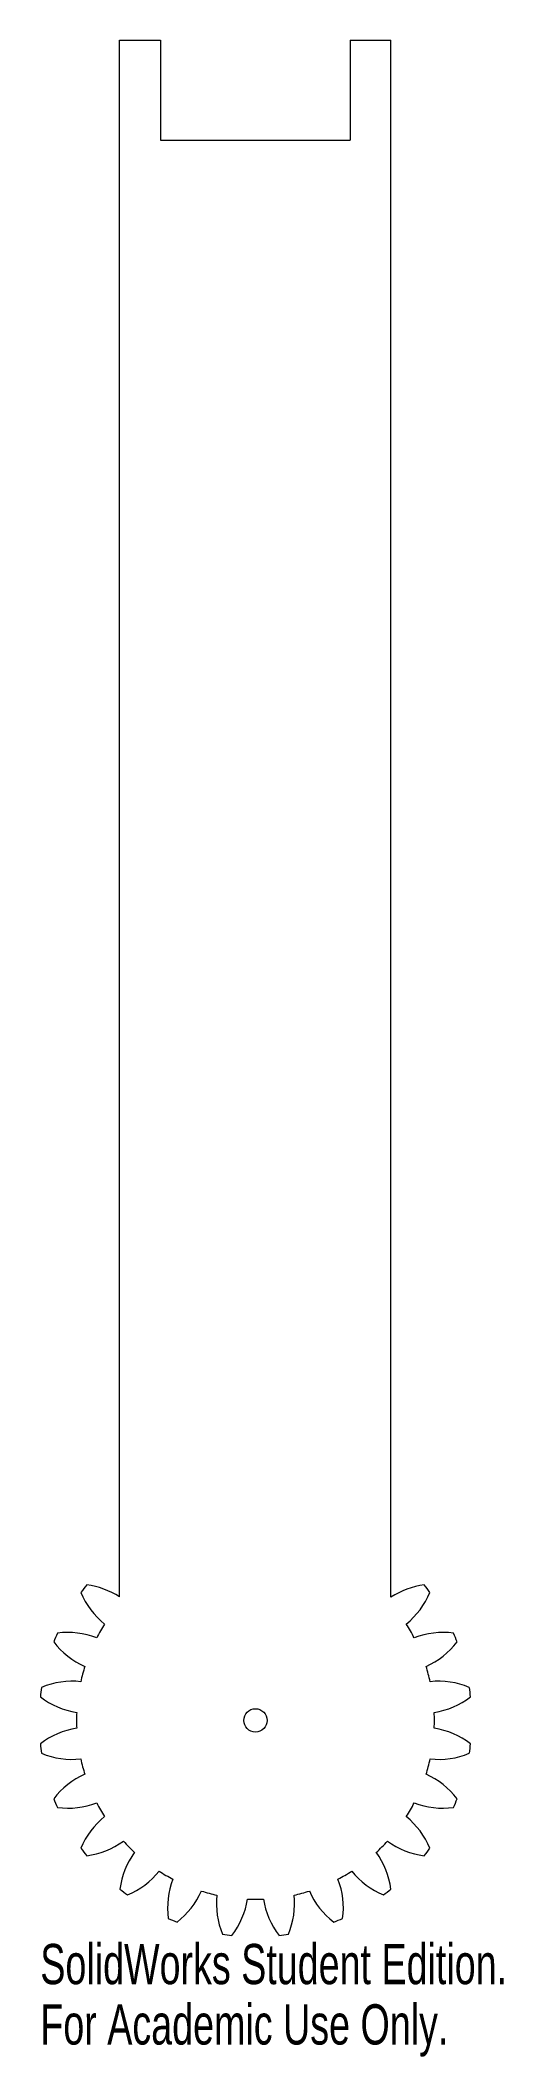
# Model space of a CAD drawing. Header units: millimetres. Extents: x -26 to 30, y -148 to 94.
import ezdxf

# ---------------------------------------------------------------- set-up
doc = ezdxf.new("R2010")
doc.units = ezdxf.units.MM
doc.styles.add('SLDTEXTSTYLE0', font='TXT', dxfattribs={"width": 0.7})

msp = doc.modelspace()

# ---------------------------------------------------------------- linework, layer by layer
at = {"color": 7, "linetype": 'Continuous', "lineweight": 15}
for p, q in [((-16.3, 94), (-11.38, 94)), ((-16.3, -93.01), (-16.3, 94)), ((-11.38, 94), (-11.38, 82)), ((11.38, 94), (16.3, 94)), ((11.38, 94), (11.38, 82)), ((16.3, -93.03), (16.3, 94)), ((-11.38, 82), (11.38, 82))]:
    msp.add_line(p, q, dxfattribs=at)
msp.add_circle((0.02, -107.84), 1.4, dxfattribs=at)
for centre, radius, start, end in [((0.02, -107.84), 26, 141.2452, 143.7548), ((-21.5, -101.08), 9.6, 57.2158, 82.5714), ((21.54, -101.08), 9.6, 97.4286, 123.0493), ((0.02, -107.84), 26, 36.2452, 38.7548), ((-12.08, -88.8), 9.6, 202.4286, 231.0967), ((12.11, -88.8), 9.6, 308.9033, 337.5714), ((0.02, -107.84), 21.5, 147.4596, 152.5404), ((0.02, -107.84), 21.5, 27.4596, 32.5404), ((0.02, -107.84), 26, 156.2452, 158.7548), ((-16.59, -92.58), 9.6, 217.4286, 246.0967), ((-22.51, -106.88), 9.6, 68.9033, 97.5714), ((22.55, -106.88), 9.6, 82.4286, 111.0967), ((16.63, -92.58), 9.6, 293.9033, 322.5714), ((0.02, -107.84), 26, 21.2452, 23.7548), ((0.02, -107.84), 21.5, 162.4596, 167.5404), ((0.02, -107.84), 21.5, 12.4596, 17.5404), ((0.02, -107.84), 26, 171.2452, 173.7548), ((-21.99, -112.74), 9.6, 83.9033, 112.5714), ((22.03, -112.74), 9.6, 67.4286, 96.0967), ((0.02, -107.84), 26, 6.2452, 8.7548), ((-19.97, -97.4), 9.6, 232.4286, 261.0967), ((20.01, -97.4), 9.6, 278.9033, 307.5714), ((-19.97, -118.27), 9.6, 98.9033, 127.5714), ((0.02, -107.84), 21.5, 177.4596, 182.5404), ((0.02, -107.84), 21.5, 357.4596, 2.5404), ((20.01, -118.27), 9.6, 52.4286, 81.0967), ((0.02, -107.84), 26, 186.2452, 188.7548), ((0.02, -107.84), 26, 351.2452, 353.7548), ((-21.99, -102.93), 9.6, 247.4286, 276.0967), ((0.02, -107.84), 21.5, 192.4596, 197.5404), ((0.02, -107.84), 21.5, 342.4596, 347.5404), ((22.03, -102.93), 9.6, 263.9033, 292.5714), ((-16.59, -123.09), 9.6, 113.9033, 142.5714), ((16.63, -123.09), 9.6, 37.4286, 66.0967), ((0.02, -107.84), 26, 201.2452, 203.7548), ((-22.51, -108.79), 9.6, 262.4286, 291.0967), ((0.02, -107.84), 21.5, 207.4596, 212.5404), ((0.02, -107.84), 21.5, 327.4596, 332.5404), ((22.55, -108.79), 9.6, 248.9033, 277.5714), ((0.02, -107.84), 26, 336.2452, 338.7548), ((-12.08, -126.87), 9.6, 128.9033, 157.5714), ((12.11, -126.87), 9.6, 22.4286, 51.0967), ((0.02, -107.84), 26, 216.2452, 218.7548), ((-21.5, -114.59), 9.6, 277.4286, 306.0967), ((0.02, -107.84), 21.5, 222.4596, 227.5404), ((0.02, -107.84), 21.5, 312.4596, 317.5404), ((21.54, -114.59), 9.6, 233.9033, 262.5714), ((0.02, -107.84), 26, 321.2452, 323.7548), ((-6.74, -129.35), 9.6, 143.9033, 172.5714), ((-19.02, -119.93), 9.6, 292.4286, 321.0967), ((0.02, -107.84), 21.5, 237.4596, 242.5404), ((0.02, -107.84), 21.5, 297.4596, 302.5404), ((19.05, -119.93), 9.6, 218.9033, 247.5714), ((6.77, -129.35), 9.6, 7.4286, 36.0967), ((0.02, -107.84), 26, 231.2452, 233.7548), ((-0.94, -130.37), 9.6, 158.9033, 187.5714), ((-15.24, -124.45), 9.6, 307.4286, 336.0967), ((0.02, -107.84), 21.5, 252.4596, 257.5404), ((0.02, -107.84), 21.5, 282.4596, 287.5404), ((15.27, -124.45), 9.6, 203.9033, 232.5714), ((0.98, -130.37), 9.6, 352.4286, 21.0967), ((0.02, -107.84), 26, 306.2452, 308.7548), ((4.93, -129.85), 9.6, 173.9033, 202.5714), ((-10.42, -127.83), 9.6, 322.4286, 351.0967), ((0.02, -107.84), 21.5, 267.4596, 272.5404), ((10.46, -127.83), 9.6, 188.9033, 217.5714), ((-4.89, -129.85), 9.6, 337.4286, 6.0967), ((0.02, -107.84), 26, 246.2452, 248.7548), ((0.02, -107.84), 26, 291.2452, 293.7548), ((0.02, -107.84), 26, 261.2452, 263.7548), ((0.02, -107.84), 26, 276.2452, 278.7548)]:
    msp.add_arc(centre, radius, start, end, dxfattribs=at)

# ---------------------------------------------------------------- texts
at = {"color": 7, "linetype": 'Continuous', "char_height": 4.8336, "attachment_point": 1, "style": 'SLDTEXTSTYLE0'}
for s, insert in [('SolidWorks Student Edition.', (-25.83, -134.7)), ('For Academic Use Only.', (-25.83, -141.95))]:
    msp.add_mtext(s, dxfattribs=dict(at, insert=insert))

doc.saveas('drawing.dxf')
